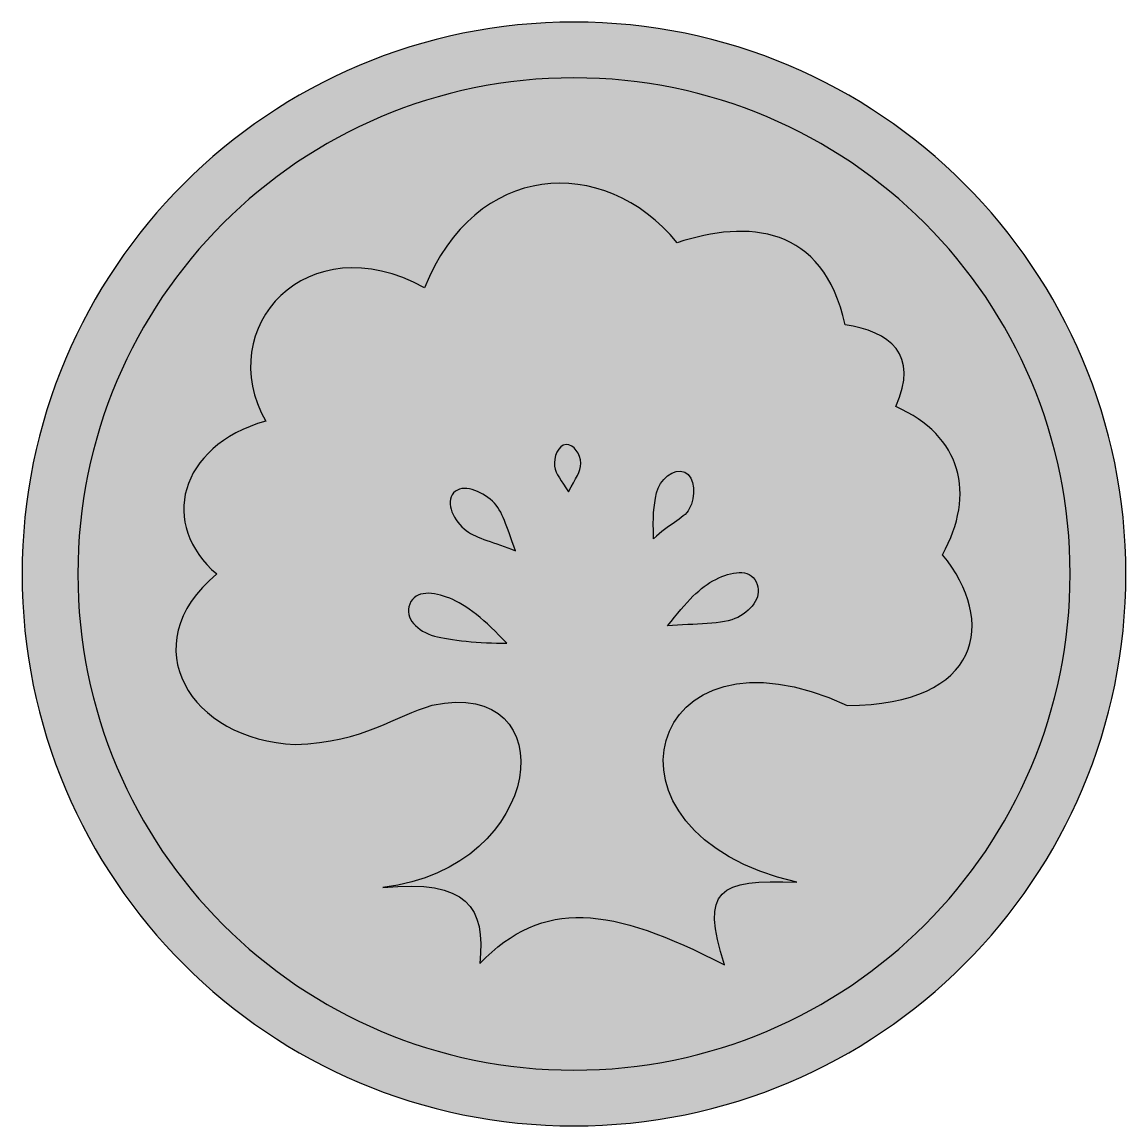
# Model space of a CAD drawing. Header units: centimetres. Extents: x -11.5 to -9.1, y -9.79 to -7.39.
import ezdxf

# ---------------------------------------------------------------- set-up
doc = ezdxf.new("R2010")
doc.units = ezdxf.units.CM
doc.header["$MEASUREMENT"] = 0
doc.layers.add('Layer 1', color=7, linetype='Continuous')

msp = doc.modelspace()

# ---------------------------------------------------------------- hatches: boundary and pattern name
at = {"layer": 'Layer 1', "true_color": 0x000000}
h = msp.add_hatch(color=18, dxfattribs=at)
edge = h.paths.add_edge_path()
edge.add_spline(control_points=[(-10.30202, -7.38733), (-9.63887, -7.38733), (-9.10128, -7.92491), (-9.10128, -8.58805), (-9.10128, -9.2512), (-9.63887, -9.78877), (-10.30202, -9.78877), (-10.96516, -9.78877), (-11.50274, -9.2512), (-11.50274, -8.58805), (-11.50274, -7.92491), (-10.96516, -7.38733), (-10.30202, -7.38733)], knot_values=[0, 0, 0, 0, 0.25, 0.25, 0.25, 0.5, 0.5, 0.5, 0.75, 0.75, 0.75, 1, 1, 1, 1], degree=3, periodic=1)
h = msp.add_hatch(color=18, dxfattribs=at)
edge = h.paths.add_edge_path()
edge.add_spline(control_points=[(-10.30202, -7.50871), (-9.70591, -7.50871), (-9.22267, -7.99195), (-9.22267, -8.58805), (-9.22267, -9.18416), (-9.70591, -9.66739), (-10.30202, -9.66739), (-10.89812, -9.66739), (-11.38135, -9.18416), (-11.38135, -8.58805), (-11.38135, -7.99195), (-10.89812, -7.50871), (-10.30202, -7.50871)], knot_values=[0, 0, 0, 0, 0.25, 0.25, 0.25, 0.5, 0.5, 0.5, 0.75, 0.75, 0.75, 1, 1, 1, 1], degree=3, periodic=1)
h = msp.add_hatch(color=18, dxfattribs=at)
edge = h.paths.add_edge_path()
edge.add_spline(control_points=[(-10.71808, -9.27003), (-10.3605, -9.22772), (-10.31887, -8.80931), (-10.61025, -8.87371), (-10.69217, -8.89624), (-10.75615, -8.95337), (-10.90874, -8.95899), (-11.13654, -8.94954), (-11.26479, -8.74288), (-11.0793, -8.58803), (-11.2038, -8.48226), (-11.16454, -8.31085), (-10.9727, -8.25543), (-11.08801, -8.05376), (-10.88394, -7.8245), (-10.62731, -7.96548), (-10.51757, -7.69175), (-10.23885, -7.67225), (-10.07724, -7.86741), (-9.92457, -7.81707), (-9.75943, -7.82837), (-9.71227, -8.04566), (-9.61541, -8.06054), (-9.55049, -8.11008), (-9.60181, -8.22375), (-9.45849, -8.28782), (-9.42702, -8.41297), (-9.50037, -8.5461), (-9.38104, -8.69023), (-9.41486, -8.87307), (-9.70777, -8.87412), (-10.14522, -8.66892), (-10.28413, -9.15357), (-9.8171, -9.25847), (-9.9892, -9.25152), (-10.02663, -9.27428), (-9.9745, -9.43826), (-10.22321, -9.31062), (-10.36829, -9.2927), (-10.50691, -9.43543), (-10.49449, -9.312), (-10.53312, -9.25253), (-10.71808, -9.27003)], knot_values=[0, 0, 0, 0, 0.0714286, 0.0714286, 0.0714286, 0.1428571, 0.1428571, 0.1428571, 0.2142857, 0.2142857, 0.2142857, 0.2857143, 0.2857143, 0.2857143, 0.3571429, 0.3571429, 0.3571429, 0.4285714, 0.4285714, 0.4285714, 0.5, 0.5, 0.5, 0.5714286, 0.5714286, 0.5714286, 0.6428571, 0.6428571, 0.6428571, 0.7142857, 0.7142857, 0.7142857, 0.7857143, 0.7857143, 0.7857143, 0.8571429, 0.8571429, 0.8571429, 0.9285714, 0.9285714, 0.9285714, 1, 1, 1, 1], degree=3, periodic=1)
h = msp.add_hatch(color=18, dxfattribs=at)
edge = h.paths.add_edge_path()
edge.add_spline(control_points=[(-10.31422, -8.40917), (-10.32916, -8.38388), (-10.34173, -8.3712), (-10.34415, -8.35372), (-10.34684, -8.33436), (-10.33637, -8.30684), (-10.31922, -8.30638), (-10.30207, -8.30591), (-10.28791, -8.32746), (-10.28738, -8.347), (-10.28686, -8.36657), (-10.29839, -8.37886), (-10.31422, -8.40917)], knot_values=[0, 0, 0, 0, 0.25, 0.25, 0.25, 0.5, 0.5, 0.5, 0.75, 0.75, 0.75, 1, 1, 1, 1], degree=3, periodic=1)
h = msp.add_hatch(color=18, dxfattribs=at)
edge = h.paths.add_edge_path()
edge.add_spline(control_points=[(-10.12871, -8.51168), (-10.09779, -8.4801), (-10.06382, -8.46928), (-10.05121, -8.44647), (-10.03721, -8.42115), (-10.03782, -8.37599), (-10.06124, -8.36625), (-10.08465, -8.35651), (-10.11697, -8.3831), (-10.12231, -8.41153), (-10.12829, -8.44334), (-10.13123, -8.46003), (-10.12871, -8.51168)], knot_values=[0, 0, 0, 0, 0.25, 0.25, 0.25, 0.5, 0.5, 0.5, 0.75, 0.75, 0.75, 1, 1, 1, 1], degree=3, periodic=1)
h = msp.add_hatch(color=18, dxfattribs=at)
edge = h.paths.add_edge_path()
edge.add_spline(control_points=[(-10.42899, -8.5373), (-10.47579, -8.51916), (-10.51267, -8.51118), (-10.53644, -8.49351), (-10.56282, -8.47391), (-10.58361, -8.43265), (-10.56396, -8.41157), (-10.54433, -8.39049), (-10.50358, -8.40729), (-10.47953, -8.42969), (-10.45549, -8.4521), (-10.45065, -8.48271), (-10.42899, -8.5373)], knot_values=[0, 0, 0, 0, 0.25, 0.25, 0.25, 0.5, 0.5, 0.5, 0.75, 0.75, 0.75, 1, 1, 1, 1], degree=3, periodic=1)
h = msp.add_hatch(color=18, dxfattribs=at)
edge = h.paths.add_edge_path()
edge.add_spline(control_points=[(-10.09858, -8.70093), (-10.04082, -8.69593), (-9.97673, -8.69877), (-9.94578, -8.68233), (-9.91225, -8.66452), (-9.89086, -8.63485), (-9.90584, -8.60512), (-9.92082, -8.5754), (-9.95972, -8.58259), (-9.99363, -8.59969), (-10.02754, -8.61678), (-10.05693, -8.64737), (-10.09858, -8.70093)], knot_values=[0, 0, 0, 0, 0.25, 0.25, 0.25, 0.5, 0.5, 0.5, 0.75, 0.75, 0.75, 1, 1, 1, 1], degree=3, periodic=1)
h = msp.add_hatch(color=18, dxfattribs=at)
edge = h.paths.add_edge_path()
edge.add_spline(control_points=[(-10.44824, -8.73883), (-10.50622, -8.73861), (-10.57274, -8.73227), (-10.60569, -8.72304), (-10.64226, -8.71278), (-10.67195, -8.68427), (-10.65947, -8.65341), (-10.64699, -8.62254), (-10.60762, -8.6265), (-10.57241, -8.64073), (-10.53721, -8.65497), (-10.49417, -8.68889), (-10.44824, -8.73883)], knot_values=[0, 0, 0, 0, 0.25, 0.25, 0.25, 0.5, 0.5, 0.5, 0.75, 0.75, 0.75, 1, 1, 1, 1], degree=3, periodic=1)

# ---------------------------------------------------------------- linework, layer by layer
at = {"layer": 'Layer 1'}
for points, knots in [([(-10.30202, -7.38733), (-9.63887, -7.38733), (-9.10128, -7.92491), (-9.10128, -8.58805), (-9.10128, -9.2512), (-9.63887, -9.78877), (-10.30202, -9.78877), (-10.96516, -9.78877), (-11.50274, -9.2512), (-11.50274, -8.58805), (-11.50274, -7.92491), (-10.96516, -7.38733), (-10.30202, -7.38733)], [0, 0, 0, 0, 0.25, 0.25, 0.25, 0.5, 0.5, 0.5, 0.75, 0.75, 0.75, 1, 1, 1, 1]), ([(-10.30202, -7.50871), (-9.70591, -7.50871), (-9.22267, -7.99195), (-9.22267, -8.58805), (-9.22267, -9.18416), (-9.70591, -9.66739), (-10.30202, -9.66739), (-10.89812, -9.66739), (-11.38135, -9.18416), (-11.38135, -8.58805), (-11.38135, -7.99195), (-10.89812, -7.50871), (-10.30202, -7.50871)], [0, 0, 0, 0, 0.25, 0.25, 0.25, 0.5, 0.5, 0.5, 0.75, 0.75, 0.75, 1, 1, 1, 1]), ([(-10.71808, -9.27003), (-10.3605, -9.22772), (-10.31887, -8.80931), (-10.61025, -8.87371), (-10.69217, -8.89624), (-10.75615, -8.95337), (-10.90874, -8.95899), (-11.13654, -8.94954), (-11.26479, -8.74288), (-11.0793, -8.58803), (-11.2038, -8.48226), (-11.16454, -8.31085), (-10.9727, -8.25543), (-11.08801, -8.05376), (-10.88394, -7.8245), (-10.62731, -7.96548), (-10.51757, -7.69175), (-10.23885, -7.67225), (-10.07724, -7.86741), (-9.92457, -7.81707), (-9.75943, -7.82837), (-9.71227, -8.04566), (-9.61541, -8.06054), (-9.55049, -8.11008), (-9.60181, -8.22375), (-9.45849, -8.28782), (-9.42702, -8.41297), (-9.50037, -8.5461), (-9.38104, -8.69023), (-9.41486, -8.87307), (-9.70777, -8.87412), (-10.14522, -8.66892), (-10.28413, -9.15357), (-9.8171, -9.25847), (-9.9892, -9.25152), (-10.02663, -9.27428), (-9.9745, -9.43826), (-10.22321, -9.31062), (-10.36829, -9.2927), (-10.50691, -9.43543), (-10.49449, -9.312), (-10.53312, -9.25253), (-10.71808, -9.27003)], [0, 0, 0, 0, 0.0714286, 0.0714286, 0.0714286, 0.1428571, 0.1428571, 0.1428571, 0.2142857, 0.2142857, 0.2142857, 0.2857143, 0.2857143, 0.2857143, 0.3571429, 0.3571429, 0.3571429, 0.4285714, 0.4285714, 0.4285714, 0.5, 0.5, 0.5, 0.5714286, 0.5714286, 0.5714286, 0.6428571, 0.6428571, 0.6428571, 0.7142857, 0.7142857, 0.7142857, 0.7857143, 0.7857143, 0.7857143, 0.8571429, 0.8571429, 0.8571429, 0.9285714, 0.9285714, 0.9285714, 1, 1, 1, 1]), ([(-10.31422, -8.40917), (-10.32916, -8.38388), (-10.34173, -8.3712), (-10.34415, -8.35372), (-10.34684, -8.33436), (-10.33637, -8.30684), (-10.31922, -8.30638), (-10.30207, -8.30591), (-10.28791, -8.32746), (-10.28738, -8.347), (-10.28686, -8.36657), (-10.29839, -8.37886), (-10.31422, -8.40917)], [0, 0, 0, 0, 0.25, 0.25, 0.25, 0.5, 0.5, 0.5, 0.75, 0.75, 0.75, 1, 1, 1, 1]), ([(-10.12871, -8.51168), (-10.09779, -8.4801), (-10.06382, -8.46928), (-10.05121, -8.44647), (-10.03721, -8.42115), (-10.03782, -8.37599), (-10.06124, -8.36625), (-10.08465, -8.35651), (-10.11697, -8.3831), (-10.12231, -8.41153), (-10.12829, -8.44334), (-10.13123, -8.46003), (-10.12871, -8.51168)], [0, 0, 0, 0, 0.25, 0.25, 0.25, 0.5, 0.5, 0.5, 0.75, 0.75, 0.75, 1, 1, 1, 1]), ([(-10.42899, -8.5373), (-10.47579, -8.51916), (-10.51267, -8.51118), (-10.53644, -8.49351), (-10.56282, -8.47391), (-10.58361, -8.43265), (-10.56396, -8.41157), (-10.54433, -8.39049), (-10.50358, -8.40729), (-10.47953, -8.42969), (-10.45549, -8.4521), (-10.45065, -8.48271), (-10.42899, -8.5373)], [0, 0, 0, 0, 0.25, 0.25, 0.25, 0.5, 0.5, 0.5, 0.75, 0.75, 0.75, 1, 1, 1, 1]), ([(-10.09858, -8.70093), (-10.04082, -8.69593), (-9.97673, -8.69877), (-9.94578, -8.68233), (-9.91225, -8.66452), (-9.89086, -8.63485), (-9.90584, -8.60512), (-9.92082, -8.5754), (-9.95972, -8.58259), (-9.99363, -8.59969), (-10.02754, -8.61678), (-10.05693, -8.64737), (-10.09858, -8.70093)], [0, 0, 0, 0, 0.25, 0.25, 0.25, 0.5, 0.5, 0.5, 0.75, 0.75, 0.75, 1, 1, 1, 1]), ([(-10.44824, -8.73883), (-10.50622, -8.73861), (-10.57274, -8.73227), (-10.60569, -8.72304), (-10.64226, -8.71278), (-10.67195, -8.68427), (-10.65947, -8.65341), (-10.64699, -8.62254), (-10.60762, -8.6265), (-10.57241, -8.64073), (-10.53721, -8.65497), (-10.49417, -8.68889), (-10.44824, -8.73883)], [0, 0, 0, 0, 0.25, 0.25, 0.25, 0.5, 0.5, 0.5, 0.75, 0.75, 0.75, 1, 1, 1, 1])]:
    msp.add_open_spline(points, degree=3, knots=knots, dxfattribs=at)

doc.saveas('drawing.dxf')
